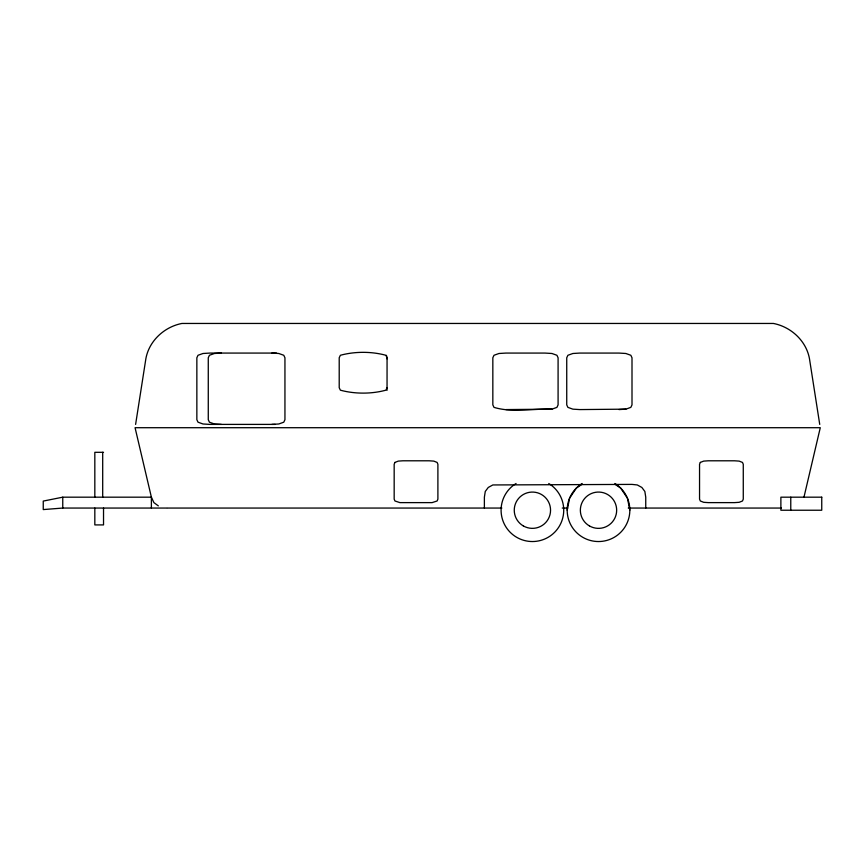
<?xml version="1.0" encoding="UTF-8"?>
<svg xmlns="http://www.w3.org/2000/svg" width="865" height="865" viewBox="0 0 865 865"><rect width="100%" height="100%" fill="white"/><g stroke="black" fill="none" stroke-linecap="round" stroke-linejoin="round"><path stroke-width="1.3" d="M135.61 424.401L145.547 360.792C147.926 341.967 163.593 327.035 181.91 323.456L773.44 323.456C791.756 327.035 807.413 341.967 809.791 360.792L819.728 424.401M567.191 510.22L569.57 498.229L576.36 488.065L581.853 484.4M803.963 497.18L820.279 427.71L135.07 427.71L151.386 497.18L153.905 502.619L158.338 505.884M387.066 387.693L385.898 390.18C371.453 394.094 354.812 394.094 340.378 390.18L339.21 387.693L339.21 357.764L340.378 355.277C354.812 351.363 371.453 351.363 385.898 355.277L387.066 357.764L387.044 390.31M551.957 409.156L556.919 407.372L558.087 404.885L558.087 357.764L556.919 355.277L551.957 353.493L545.037 353.071L505.884 353.071L498.964 353.493L494.002 355.277L492.834 357.764L492.834 404.885L494.002 407.372C512.502 412.951 532.851 408.518 551.957 409.156L505.884 409.578M625.871 409.156L630.834 407.372L632.001 404.885L632.001 357.764L630.834 355.277L625.871 353.493L618.951 353.071L579.799 353.071L572.868 353.493L567.905 355.277L566.737 357.764L566.737 404.885L567.905 407.372L572.868 409.156L579.799 409.578L625.871 409.156L618.951 409.578M151.386 508.058L151.386 497.18L62.756 497.18L43.25 501.084L43.25 509.582L62.756 508.058L166.675 508.058M221.321 353.071L214.401 353.493L209.438 355.277L208.27 357.764L208.27 419.698L209.438 422.196L214.401 423.98L221.321 424.401M271.891 424.401L278.811 423.98L283.774 422.196L284.942 419.698L284.942 357.764L283.774 355.277L278.811 353.493L271.891 353.071M276.573 353.071L209.903 353.071L202.983 353.493L198.02 355.277L196.852 357.764L196.852 419.698L198.02 422.196L202.983 423.98L209.903 424.401L275.232 424.401M103.53 452.309L94.826 452.309L94.826 497.18M167.399 508.058L501.862 508.058M562.25 508.058L567.754 508.058M628.26 508.058L781.376 508.058M615.166 484.4L620.659 488.065L627.449 498.229L629.828 510.22M386.46 355.385L387.044 358.856M790.772 497.18L790.772 510.231M645.744 508.058L645.744 497.18L644.857 491.45L641.852 487.449L637.289 484.951L632.001 484.4L492.834 484.951L488.271 487.449L485.276 491.45L484.378 497.18L484.378 508.058M103.53 508.058L103.53 524.914L94.826 524.914L94.826 508.058M102.697 452.309L102.697 497.18M62.756 497.18L62.756 508.058M548.756 483.503A31.324 31.324 0 0 1 556.227 530.559A31.324 31.324 0 0 1 508.588 530.559A31.324 31.324 0 0 1 516.059 483.503M614.864 483.503A31.324 31.324 0 0 1 622.324 530.559A31.324 31.324 0 0 1 574.684 530.559A31.324 31.324 0 0 1 582.156 483.503M394.959 462.429L394.17 464.278L394.17 499.137L394.959 500.986L399.9 502.619L432.089 502.619L437.117 500.986L437.895 499.137L437.895 464.278L437.117 462.429L433.787 461.11L429.148 460.796L402.917 460.796L398.278 461.11L394.959 462.429M700.326 462.429L699.547 464.278L699.547 499.137L700.326 500.986L703.656 502.305L708.294 502.619L734.526 502.619L739.164 502.305L742.484 500.986L743.273 499.137L743.273 464.278L742.484 462.429L739.164 461.11L734.526 460.796L708.294 460.796L703.656 461.11L700.326 462.429M821.75 497.18L780.879 497.18L780.879 510.231L821.75 510.231L821.75 497.18M589.433 525.931A18.143 18.143 0 0 0 616.659 510.22A18.143 18.143 0 0 0 589.433 494.499A18.143 18.143 0 0 0 589.433 525.931M523.336 525.931A18.143 18.143 0 0 0 550.551 510.22A18.143 18.143 0 0 0 523.336 494.499A18.143 18.143 0 0 0 523.336 525.931"/></g></svg>
